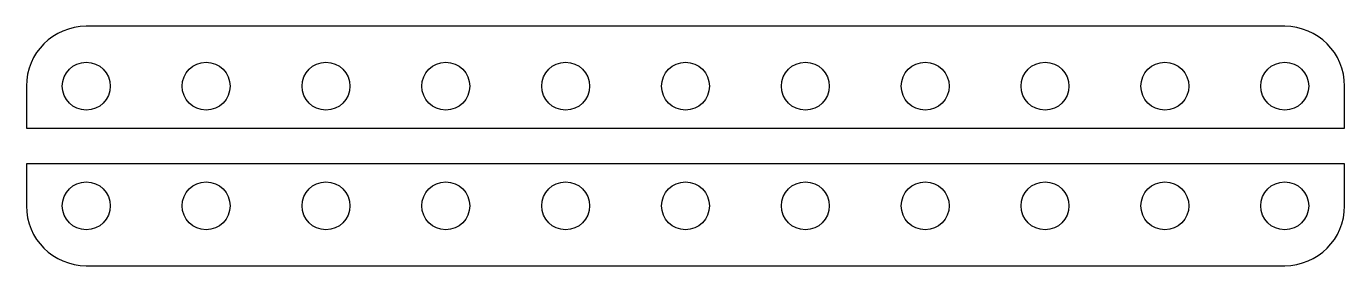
# Model space of a CAD drawing. Extents: x 0 to 110, y 0 to 20.
import ezdxf

# ---------------------------------------------------------------- set-up
doc = ezdxf.new("R2010")
doc.units = 0
doc.layers.add('Layer_1', color=7, linetype='CONTINUOUS')

msp = doc.modelspace()

# ---------------------------------------------------------------- linework, layer by layer
at = {"layer": 'Layer_1', "color": 7}
for points in [[(104.999999, 20.000006), (4.999988, 20.00002)], [(0.000001, 15.000022), (0, 11.499992), (110, 11.499992)], [(7.000003, 15.000004), (7.000003, 15.000004)], [(17.000003, 15.000004), (17.000003, 15.000004)], [(27.000003, 15.000004), (27.000003, 15.000004)], [(37, 15.000004), (37, 15.000004)], [(46.999999, 15.000004), (46.999999, 15.000004)], [(56.999999, 15.000004), (56.999999, 15.000004)], [(66.999999, 15.000004), (66.999999, 15.000004)], [(76.999999, 15.000004), (76.999999, 15.000004)], [(87.000001, 15.000004), (87.000001, 15.000004)], [(97.000001, 15.000004), (97.000001, 15.000004)], [(107.000001, 15.000004), (107.000001, 15.000004)], [(110, 11.499992), (110, 15.000007)], [(0, 8.499998), (0, 5.000019)], [(110, 5.000019), (110, 8.499998), (0, 8.499998)], [(7.000002, 5.000004), (7.000002, 5.000004)], [(17.000002, 5.000004), (17.000002, 5.000004)], [(27.000002, 5.000004), (27.000002, 5.000004)], [(37, 5.000004), (37, 5.000004)], [(46.999999, 5.000004), (46.999999, 5.000004)], [(56.999999, 5.000004), (56.999999, 5.000004)], [(66.999999, 5.000004), (66.999999, 5.000004)], [(76.999999, 5.000004), (76.999999, 5.000004)], [(87.000001, 5.000004), (87.000001, 5.000004)], [(97.000001, 5.000004), (97.000001, 5.000004)], [(107.000001, 5.000004), (107.000001, 5.000004)], [(4.999987, 0.000001), (104.999999, 0.000001)]]:
    msp.add_lwpolyline(points, dxfattribs=at)
for points in [[(4.999988, 20.00002), (2.229991, 20.00002), (0.000001, 17.770004), (0.000001, 15.000022)], [(110, 15.000007), (110, 17.76999), (107.769996, 20.000006), (104.999999, 20.000006)], [(3.000003, 15.000004), (3.000003, 16.104573), (3.895433, 17.000003), (5.000003, 17.000003)], [(5.000003, 17.000003), (6.104572, 17.000003), (7.000003, 16.104573), (7.000003, 15.000004)], [(13.000003, 15.000004), (13.000003, 16.104573), (13.895433, 17.000003), (15.000003, 17.000003)], [(15.000003, 17.000003), (16.104572, 17.000003), (17.000003, 16.104573), (17.000003, 15.000004)], [(23.000003, 15.000004), (23.000003, 16.104573), (23.895433, 17.000003), (25.000003, 17.000003)], [(25.000003, 17.000003), (26.104572, 17.000003), (27.000003, 16.104573), (27.000003, 15.000004)], [(32.999999, 15.000004), (32.999999, 16.104573), (33.89543, 17.000003), (35, 17.000003)], [(35, 17.000003), (36.104569, 17.000003), (37, 16.104573), (37, 15.000004)], [(42.999999, 15.000004), (42.999999, 16.104573), (43.89543, 17.000003), (44.999999, 17.000003)], [(44.999999, 17.000003), (46.104569, 17.000003), (46.999999, 16.104573), (46.999999, 15.000004)], [(52.999999, 15.000004), (52.999999, 16.104573), (53.89543, 17.000003), (54.999999, 17.000003)], [(54.999999, 17.000003), (56.104568, 17.000003), (56.999999, 16.104573), (56.999999, 15.000004)], [(62.999999, 15.000004), (62.999999, 16.104573), (63.895429, 17.000003), (64.999999, 17.000003)], [(64.999999, 17.000003), (66.104568, 17.000003), (66.999999, 16.104573), (66.999999, 15.000004)], [(72.999999, 15.000004), (72.999999, 16.104573), (73.895429, 17.000003), (74.999999, 17.000003)], [(74.999999, 17.000003), (76.104568, 17.000003), (76.999999, 16.104573), (76.999999, 15.000004)], [(83.000001, 15.000004), (83.000001, 16.104573), (83.895432, 17.000003), (85.000001, 17.000003)], [(85.000001, 17.000003), (86.104571, 17.000003), (87.000001, 16.104573), (87.000001, 15.000004)], [(93.000001, 15.000004), (93.000001, 16.104573), (93.895431, 17.000003), (95.000001, 17.000003)], [(95.000001, 17.000003), (96.10457, 17.000003), (97.000001, 16.104573), (97.000001, 15.000004)], [(103.000001, 15.000004), (103.000001, 16.104573), (103.895431, 17.000003), (105.000001, 17.000003)], [(105.000001, 17.000003), (106.10457, 17.000003), (107.000001, 16.104573), (107.000001, 15.000004)], [(5.000003, 13.000004), (3.895433, 13.000004), (3.000003, 13.895434), (3.000003, 15.000004)], [(7.000003, 15.000004), (7.000003, 13.895434), (6.104572, 13.000004), (5.000003, 13.000004)], [(15.000003, 13.000004), (13.895433, 13.000004), (13.000003, 13.895434), (13.000003, 15.000004)], [(17.000003, 15.000004), (17.000003, 13.895434), (16.104572, 13.000004), (15.000003, 13.000004)], [(25.000003, 13.000004), (23.895433, 13.000004), (23.000003, 13.895434), (23.000003, 15.000004)], [(27.000003, 15.000004), (27.000003, 13.895434), (26.104572, 13.000004), (25.000003, 13.000004)], [(35, 13.000004), (33.89543, 13.000004), (32.999999, 13.895434), (32.999999, 15.000004)], [(37, 15.000004), (37, 13.895434), (36.104569, 13.000004), (35, 13.000004)], [(44.999999, 13.000004), (43.89543, 13.000004), (42.999999, 13.895434), (42.999999, 15.000004)], [(46.999999, 15.000004), (46.999999, 13.895434), (46.104569, 13.000004), (44.999999, 13.000004)], [(54.999999, 13.000004), (53.89543, 13.000004), (52.999999, 13.895434), (52.999999, 15.000004)], [(56.999999, 15.000004), (56.999999, 13.895434), (56.104568, 13.000004), (54.999999, 13.000004)], [(64.999999, 13.000004), (63.895429, 13.000004), (62.999999, 13.895434), (62.999999, 15.000004)], [(66.999999, 15.000004), (66.999999, 13.895434), (66.104568, 13.000004), (64.999999, 13.000004)], [(74.999999, 13.000004), (73.895429, 13.000004), (72.999999, 13.895434), (72.999999, 15.000004)], [(76.999999, 15.000004), (76.999999, 13.895434), (76.104568, 13.000004), (74.999999, 13.000004)], [(85.000001, 13.000004), (83.895432, 13.000004), (83.000001, 13.895434), (83.000001, 15.000004)], [(87.000001, 15.000004), (87.000001, 13.895434), (86.104571, 13.000004), (85.000001, 13.000004)], [(95.000001, 13.000004), (93.895431, 13.000004), (93.000001, 13.895434), (93.000001, 15.000004)], [(97.000001, 15.000004), (97.000001, 13.895434), (96.10457, 13.000004), (95.000001, 13.000004)], [(105.000001, 13.000004), (103.895431, 13.000004), (103.000001, 13.895434), (103.000001, 15.000004)], [(107.000001, 15.000004), (107.000001, 13.895434), (106.10457, 13.000004), (105.000001, 13.000004)], [(3.000002, 5.000004), (3.000002, 6.104574), (3.895433, 7.000004), (5.000002, 7.000004)], [(5.000002, 7.000004), (6.104571, 7.000004), (7.000002, 6.104574), (7.000002, 5.000004)], [(13.000002, 5.000004), (13.000002, 6.104574), (13.895432, 7.000004), (15.000002, 7.000004)], [(15.000002, 7.000004), (16.104571, 7.000004), (17.000002, 6.104574), (17.000002, 5.000004)], [(23.000002, 5.000004), (23.000002, 6.104574), (23.895433, 7.000004), (25.000002, 7.000004)], [(25.000002, 7.000004), (26.104571, 7.000004), (27.000002, 6.104574), (27.000002, 5.000004)], [(32.999999, 5.000004), (32.999999, 6.104574), (33.89543, 7.000004), (35, 7.000004)], [(35, 7.000004), (36.104569, 7.000004), (37, 6.104574), (37, 5.000004)], [(42.999999, 5.000004), (42.999999, 6.104574), (43.89543, 7.000004), (44.999999, 7.000004)], [(44.999999, 7.000004), (46.104569, 7.000004), (46.999999, 6.104574), (46.999999, 5.000004)], [(52.999999, 5.000004), (52.999999, 6.104574), (53.89543, 7.000004), (54.999999, 7.000004)], [(54.999999, 7.000004), (56.104568, 7.000004), (56.999999, 6.104574), (56.999999, 5.000004)], [(62.999999, 5.000004), (62.999999, 6.104574), (63.895429, 7.000004), (64.999999, 7.000004)], [(64.999999, 7.000004), (66.104568, 7.000004), (66.999999, 6.104574), (66.999999, 5.000004)], [(72.999999, 5.000004), (72.999999, 6.104574), (73.895429, 7.000004), (74.999999, 7.000004)], [(74.999999, 7.000004), (76.104568, 7.000004), (76.999999, 6.104574), (76.999999, 5.000004)], [(83.000001, 5.000004), (83.000001, 6.104574), (83.895432, 7.000004), (85.000001, 7.000004)], [(85.000001, 7.000004), (86.104571, 7.000004), (87.000001, 6.104574), (87.000001, 5.000004)], [(93.000001, 5.000004), (93.000001, 6.104574), (93.895431, 7.000004), (95.000001, 7.000004)], [(95.000001, 7.000004), (96.10457, 7.000004), (97.000001, 6.104574), (97.000001, 5.000004)], [(103.000001, 5.000004), (103.000001, 6.104574), (103.895431, 7.000004), (105.000001, 7.000004)], [(105.000001, 7.000004), (106.10457, 7.000004), (107.000001, 6.104574), (107.000001, 5.000004)], [(0, 5.000019), (0, 2.230008), (2.22999, 0.000001), (4.999987, 0.000001)], [(5.000002, 3.000004), (3.895433, 3.000004), (3.000002, 3.895434), (3.000002, 5.000004)], [(7.000002, 5.000004), (7.000002, 3.895434), (6.104571, 3.000004), (5.000002, 3.000004)], [(15.000002, 3.000004), (13.895432, 3.000004), (13.000002, 3.895434), (13.000002, 5.000004)], [(17.000002, 5.000004), (17.000002, 3.895434), (16.104571, 3.000004), (15.000002, 3.000004)], [(25.000002, 3.000004), (23.895433, 3.000004), (23.000002, 3.895434), (23.000002, 5.000004)], [(27.000002, 5.000004), (27.000002, 3.895434), (26.104571, 3.000004), (25.000002, 3.000004)], [(35, 3.000004), (33.89543, 3.000004), (32.999999, 3.895434), (32.999999, 5.000004)], [(37, 5.000004), (37, 3.895434), (36.104569, 3.000004), (35, 3.000004)], [(44.999999, 3.000004), (43.89543, 3.000004), (42.999999, 3.895434), (42.999999, 5.000004)], [(46.999999, 5.000004), (46.999999, 3.895434), (46.104569, 3.000004), (44.999999, 3.000004)], [(54.999999, 3.000004), (53.89543, 3.000004), (52.999999, 3.895434), (52.999999, 5.000004)], [(56.999999, 5.000004), (56.999999, 3.895434), (56.104568, 3.000004), (54.999999, 3.000004)], [(64.999999, 3.000004), (63.895429, 3.000004), (62.999999, 3.895434), (62.999999, 5.000004)], [(66.999999, 5.000004), (66.999999, 3.895434), (66.104568, 3.000004), (64.999999, 3.000004)], [(74.999999, 3.000004), (73.895429, 3.000004), (72.999999, 3.895434), (72.999999, 5.000004)], [(76.999999, 5.000004), (76.999999, 3.895434), (76.104568, 3.000004), (74.999999, 3.000004)], [(85.000001, 3.000004), (83.895432, 3.000004), (83.000001, 3.895434), (83.000001, 5.000004)], [(87.000001, 5.000004), (87.000001, 3.895434), (86.104571, 3.000004), (85.000001, 3.000004)], [(95.000001, 3.000004), (93.895431, 3.000004), (93.000001, 3.895434), (93.000001, 5.000004)], [(97.000001, 5.000004), (97.000001, 3.895434), (96.10457, 3.000004), (95.000001, 3.000004)], [(105.000001, 3.000004), (103.895431, 3.000004), (103.000001, 3.895434), (103.000001, 5.000004)], [(104.999999, 0.000001), (107.769996, -0.000028), (110, 2.230036), (110, 5.000019)], [(107.000001, 5.000004), (107.000001, 3.895434), (106.10457, 3.000004), (105.000001, 3.000004)]]:
    msp.add_open_spline(points, degree=3, dxfattribs=at)

doc.saveas('drawing.dxf')
